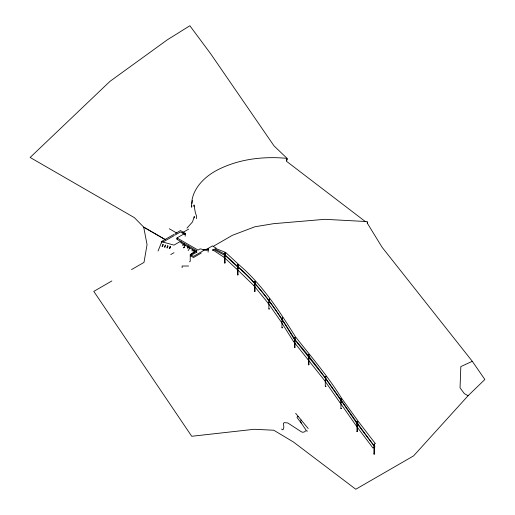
<?xml version="1.0" encoding="UTF-8"?>
<svg xmlns="http://www.w3.org/2000/svg" width="515" height="515" viewBox="0 0 515 515"><rect width="100%" height="100%" fill="white"/><g stroke="black" fill="none" stroke-linecap="round" stroke-linejoin="round"><path stroke-width="0.77" d="M191.831 205.73L191.677 207.223C190.492 191.426 202.298 178.493 215.219 171.173C236.855 159.27 262.315 156.071 286.649 158.337L286.649 160.59L287.64 158.916L273.993 145.848L210.893 54.088L189.861 25.75L167.253 39.867L109.998 81.331L30.134 157.461L134.376 217.645L143.704 227.128L165.392 239.7M192.063 203.489L192.378 200.509M286.649 158.337L286.417 161.214L365.495 221.688M225.074 253.084L225.074 262.888L224.746 263.075L224.411 256.567L224.978 256.438L224.978 252.949M224.411 262.888L225.074 262.888M238.027 264.993L238.027 274.798L237.698 274.984L237.364 268.476L237.93 268.341L237.93 264.858M237.364 274.798L238.027 274.798M255.047 281.351L255.047 291.155L254.713 291.342L254.384 284.84L254.951 284.705L254.951 281.216M254.384 291.155L255.047 291.155M268.882 308.897L269.532 308.942L268.869 308.942L268.869 302.627L269.435 302.492L269.435 299.003M281.963 327.74L282.626 327.74L281.963 327.74L281.963 321.424L282.529 321.289L282.529 317.8M294.998 337.499L294.998 347.303L294.67 347.49L294.342 340.981L294.902 340.846L294.902 337.364M294.342 347.303L294.998 347.303M308.936 354.899L308.936 364.704L308.607 364.897L308.273 358.389L308.839 358.253L308.839 354.764M308.273 364.704L308.936 364.704M325.287 386.269L325.944 386.269L325.287 386.269L325.287 379.948L325.847 379.812L325.847 376.33M340.936 408.582L341.574 408.678L340.924 408.633L340.924 402.312L341.49 402.176L341.49 398.694M357.584 421.708L357.584 431.512L357.249 431.699L356.921 431.512L357.03 421.849M374.54 444.155L374.54 453.96L374.205 454.153L373.877 453.96L373.987 444.297M158.06 251.011L161.311 242.938L161.311 241.625L174.321 234.19M169.622 248.642L170.433 246.627L169.622 248.642L169.21 248.533L170.034 246.511L170.433 246.627M301.166 420.008L300.548 421.322L301.533 423.485L306.264 430.424L304.256 431.976L302.659 432.278L301.146 431.679L287.75 422.937L284.447 422.648L283.398 423.227L283.855 427.199L283.276 429.034L282.98 429.838L281.538 429.092M185.136 245.436L183.514 247.921L184.595 247.297M188.155 250.605L189.778 248.121M192.797 253.283L194.419 250.799M356.934 431.461L357.584 431.512M373.89 453.908L374.54 453.96M186.971 228.126L192.501 221.926L194.271 216.435L194.271 217.935M367.015 222.699L382.104 247.284L472.287 361.292L484.866 379.497L468.058 395.752L413.584 455.884L355.788 489.25L293.402 441.979L273.755 430.225L254.107 429.291L191.722 436.276L93.794 291.387L111.864 280.952M203.547 249.698C202.067 250.071 207.674 249.06 208.337 250.116M203.547 249.827L204.011 249.543L203.09 250.09L208.337 248.706M175.229 233.591L180.482 230.559L185.2 233.282L185.2 236.14M162.843 242.134L174.321 235.503M175.177 234.995L180.482 231.95L184.409 234.216M182.201 232.857L188.683 229.117M131.544 269.59L144 262.399L147.052 244.651L143.704 227.128L165.515 239.726M180.495 241.368L173.973 245.127L161.472 241.612L161.472 242.926M170.742 254.577L173.993 252.704M187.46 246.775L188.76 246.028M196.743 250.824L190.241 254.577L190.241 261.33L189.481 261.865M191.02 255.363L196.814 252.176M203.277 250.728L193.492 256.373L190.376 254.577L196.878 250.824L176.941 239.282L176.941 237.969L185.065 233.282L185.065 234.595M201.32 253.013L193.492 257.532L190.376 255.736M206.373 250.329L208.427 249.144M213.223 246.376L232.4 235.304L254.912 226.774L273.51 223.684L324.914 219.313L367.407 221.598L367.407 223.15M224.508 253.309L224.978 253.039M224.508 256.612L224.978 256.341M224.411 256.567L224.978 256.438M237.46 265.219L237.93 264.948M237.364 268.476L237.93 268.251M254.481 281.576L254.951 281.306M254.481 284.879L254.951 284.608M254.951 284.705L254.397 284.885M268.965 299.37L269.435 299.099M268.965 302.666L269.435 302.395M269.435 302.492L268.882 302.678M282.059 318.167L282.529 317.897M282.059 321.463L282.529 321.193M281.963 321.424L282.529 321.289M294.438 337.724L294.902 337.454M294.438 341.027L294.902 340.756M294.342 340.981L294.902 340.846M308.369 355.131L308.839 354.861M308.369 358.427L308.839 358.157M308.285 358.44L308.839 358.253M325.383 376.69L325.847 376.42M325.383 379.993L325.847 379.722M325.287 379.948L325.847 379.812M341.02 399.054L341.49 398.784M340.936 402.363L341.49 402.086M357.017 421.933L357.487 421.663M357.017 425.236L357.487 424.965M357.487 425.055C356.161 425.834 358.968 422.77 357.487 421.573M373.974 444.387L374.444 444.117M373.974 447.683L374.444 447.413M374.444 447.509L373.89 447.69L374.444 447.509L374.444 444.02M472.287 361.292L460.822 366.603L460.043 387.84L464.311 393.589L468.058 395.752M203.483 249.833L208.337 249.646M208.337 249.176L203.451 249.827M188.619 266.023L182.117 266.023L182.117 267.665M298.41 416.661L297.374 416.635L297.013 417.491L301.533 423.485M205.71 250.174L200.161 248.854L198.043 250.078L177.076 237.969L177.076 239.127M215.534 248.423L225.48 252.389M224.508 253.219L224.521 256.708M237.46 265.128L237.473 268.618M254.494 281.493L254.494 284.975M268.965 299.273L268.978 302.769M282.059 318.07L282.059 321.56M294.438 337.634L294.451 341.123M308.369 355.035L308.369 358.524M325.383 376.6L325.396 380.089M341.02 398.964L341.033 402.453M214.678 248.919L223.471 253.477M213.822 249.415L225.467 255.788M216.094 248.069L212.399 245.938L208.124 248.41L208.124 252.125M224.508 256.341L224.791 256.502L224.746 253.174M169.313 228.763L176.812 233.095M237.46 268.251L237.743 268.412L237.46 264.858M254.481 284.608L254.758 284.769L254.713 281.441M196.878 251.983L180.559 242.559L181.724 242.044M185.136 245.822L182.812 244.483L182.812 245.649M189.778 248.507L187.46 247.168L187.46 248.327M194.419 251.185L192.101 249.846L192.101 251.005M268.965 302.395L269.248 302.556L269.203 299.234M282.059 321.193L282.342 321.36L282.297 318.032M294.438 340.756L294.715 340.917L294.438 337.364M308.369 358.157L308.652 358.318L308.369 354.764M325.383 379.722L325.66 379.883L325.615 376.555M341.02 402.086L341.297 402.247L341.02 398.694M357.017 424.965L357.301 425.126L357.017 421.573M373.974 447.413L374.257 447.574L374.205 444.252M212.965 249.91L223.536 256.998M225.718 252.517L238.439 264.292M223.761 253.65L236.482 265.425M225.699 255.923L238.419 267.697M223.768 257.036L236.488 268.907M238.619 264.459C262.199 284.544 279.188 310.674 295.41 336.726C311.363 356.908 328.164 376.484 341.715 398.43M236.72 265.573C260.204 285.735 277.598 311.627 293.421 337.949M238.715 267.845C262.354 287.885 279.111 314.182 295.41 340.177M236.726 268.946L253.509 285.265M295.655 413.32L308.195 428.531M253.683 285.342L267.993 303.052M293.55 338.143L324.431 376.903L340.28 399.486M295.539 340.37C324.991 373.652 347.799 411.858 374.984 446.872M293.589 341.516L324.411 380.282L340.048 402.743M375.441 443.743L358.15 421.186L341.78 398.526M373.233 444.812L356.135 422.352L340.286 399.382M340.183 402.839L356.045 425.525L373.002 448.069M268.141 303.116L281.087 321.778L293.46 341.413M306.985 430.617L307.03 431.596M341.252 398.919L341.252 402.221M308.607 354.996L308.607 358.292M294.67 337.589L294.67 340.891M237.698 265.083L237.698 268.386M196.621 218.688L196.621 216.435L195.275 212.225L193.994 204.944L193.994 206.496M184.113 243.344L184.113 244.895M212.566 250.032L213.377 250.097L212.566 250.032M162.901 244.503L162.071 246.524L162.483 246.634L163.294 244.619L162.901 244.503M165.276 245.172L164.452 247.194L164.864 247.303L165.676 245.288L165.276 245.172M167.658 245.842L166.828 247.863L167.24 247.972L168.051 245.958L167.658 245.842"/></g></svg>
